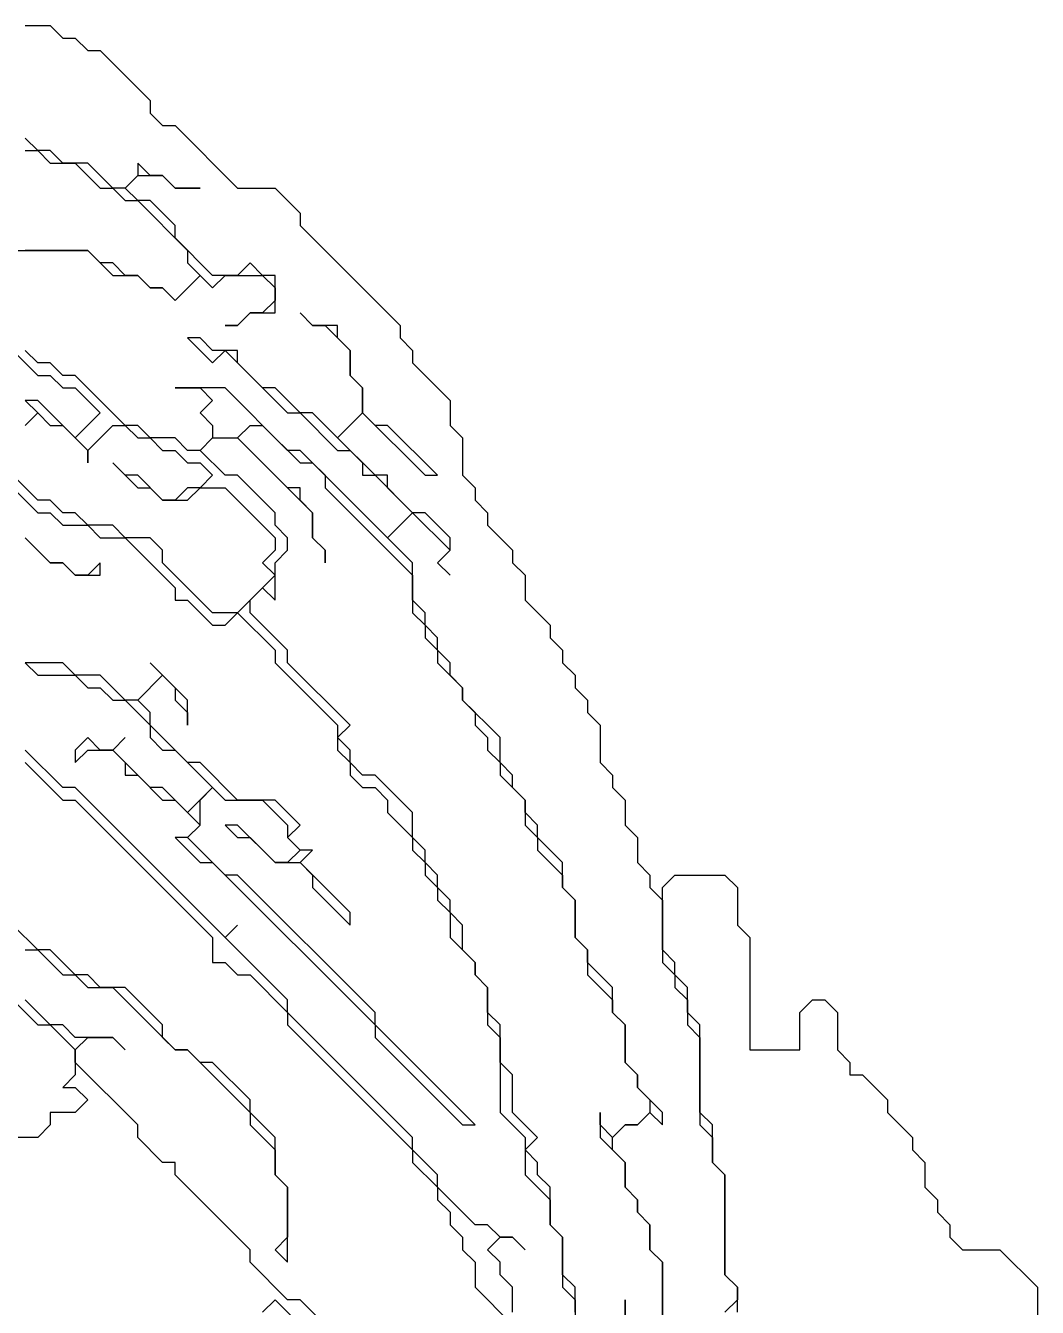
# Model space of a CAD drawing. Header units: metres. Extents: x 0 to 100, y 0 to 141.
# Drawn here: x 67.551 to 69.575, y 85.11 to 87.675 of the extents above; entities that cross this region are included whole.
import ezdxf

# ---------------------------------------------------------------- set-up
doc = ezdxf.new("R2010")
doc.units = ezdxf.units.M

msp = doc.modelspace()

# ---------------------------------------------------------------- linework, layer by layer
for points in [[(67.55, 87.675), (67.6, 87.675), (67.625, 87.65), (67.65, 87.65), (67.675, 87.625), (67.7, 87.625), (67.8, 87.525), (67.8, 87.5), (67.825, 87.475), (67.85, 87.475), (67.975, 87.35), (68.05, 87.35), (68.1, 87.3), (68.1, 87.275), (68.3, 87.075), (68.3, 87.05), (68.325, 87.025), (68.325, 87), (68.4, 86.925), (68.4, 86.875), (68.425, 86.85), (68.425, 86.775), (68.45, 86.75), (68.45, 86.725), (68.475, 86.7), (68.475, 86.675), (68.525, 86.625), (68.525, 86.6), (68.55, 86.575), (68.55, 86.525), (68.6, 86.475), (68.6, 86.45), (68.625, 86.425), (68.625, 86.4), (68.65, 86.375), (68.65, 86.35), (68.675, 86.325), (68.675, 86.3), (68.7, 86.275), (68.7, 86.2), (68.725, 86.175), (68.725, 86.15), (68.75, 86.125), (68.75, 86.075), (68.775, 86.05), (68.775, 86), (68.8, 85.975), (68.8, 85.95), (68.825, 85.925), (68.825, 85.8), (68.85, 85.775), (68.85, 85.75), (68.875, 85.725), (68.875, 85.675), (68.9, 85.65), (68.9, 85.475), (68.925, 85.45), (68.925, 85.4), (68.95, 85.375), (68.95, 85.175), (68.975, 85.15), (68.975, 85.125), (68.95, 85.1)], [(67.525, 87.225), (67.675, 87.225), (67.725, 87.175), (67.775, 87.175), (67.8, 87.15), (67.825, 87.15), (67.85, 87.125), (67.9, 87.175), (67.925, 87.15), (67.95, 87.175), (68.025, 87.175), (68.05, 87.15), (68.05, 87.125), (68.025, 87.1), (68, 87.1), (67.975, 87.075), (67.95, 87.075), (67.975, 87.075), (68, 87.1), (68.05, 87.1), (68.05, 87.175), (68.025, 87.175), (68, 87.2), (67.975, 87.175), (67.925, 87.175), (67.85, 87.25), (67.85, 87.275), (67.8, 87.325), (67.775, 87.325), (67.75, 87.35), (67.775, 87.375), (67.825, 87.375), (67.85, 87.35), (67.9, 87.35), (67.85, 87.35), (67.825, 87.375), (67.8, 87.375), (67.775, 87.4), (67.775, 87.375), (67.75, 87.35), (67.725, 87.35), (67.675, 87.4), (67.625, 87.4), (67.6, 87.425), (67.575, 87.425), (67.55, 87.45)], [(67.55, 87.425), (67.575, 87.425), (67.6, 87.4), (67.65, 87.4), (67.7, 87.35), (67.725, 87.35), (67.75, 87.325), (67.775, 87.325), (67.875, 87.225), (67.875, 87.2), (67.9, 87.175), (67.85, 87.125), (67.825, 87.15), (67.8, 87.15), (67.775, 87.175), (67.75, 87.175), (67.725, 87.2), (67.7, 87.2), (67.675, 87.225), (67.55, 87.225)], [(68.825, 84.65), (68.825, 85.2), (68.8, 85.225), (68.8, 85.275), (68.775, 85.3), (68.775, 85.325), (68.75, 85.35), (68.75, 85.4), (68.725, 85.425), (68.725, 85.45), (68.75, 85.475), (68.775, 85.475), (68.8, 85.5), (68.825, 85.475), (68.825, 85.5), (68.775, 85.55), (68.775, 85.575), (68.75, 85.6), (68.75, 85.675), (68.725, 85.7), (68.725, 85.75), (68.675, 85.8), (68.675, 85.825), (68.65, 85.85), (68.65, 85.925), (68.625, 85.95), (68.625, 86), (68.575, 86.05), (68.575, 86.075), (68.55, 86.1), (68.55, 86.125), (68.525, 86.15), (68.525, 86.175), (68.5, 86.2), (68.5, 86.25), (68.425, 86.325), (68.425, 86.35), (68.4, 86.375), (68.4, 86.4), (68.375, 86.425), (68.375, 86.45), (68.35, 86.475), (68.35, 86.5), (68.325, 86.525), (68.325, 86.6), (68.275, 86.65), (68.325, 86.7), (68.4, 86.625), (68.375, 86.6), (68.4, 86.575), (68.375, 86.6), (68.4, 86.625), (68.4, 86.65), (68.35, 86.7), (68.325, 86.7), (68.275, 86.75), (68.275, 86.775), (68.25, 86.775), (68.175, 86.85), (68.225, 86.9), (68.35, 86.775), (68.375, 86.775), (68.275, 86.875), (68.25, 86.875), (68.225, 86.9), (68.225, 86.95), (68.2, 86.975), (68.2, 87.025), (68.175, 87.05), (68.175, 87.075), (68.125, 87.075), (68.1, 87.1), (68.125, 87.075), (68.15, 87.075), (68.2, 87.025), (68.2, 86.975), (68.225, 86.95), (68.225, 86.9), (68.175, 86.85), (68.125, 86.9), (68.1, 86.9), (68.05, 86.95), (68.025, 86.95), (67.975, 87), (67.975, 87.025), (67.925, 87.025), (67.9, 87.05), (67.875, 87.05), (67.925, 87), (67.95, 87.025), (68.075, 86.9), (68.1, 86.9), (68.175, 86.825), (68.2, 86.825), (68.225, 86.8), (68.225, 86.775), (68.25, 86.775), (68.325, 86.7), (68.275, 86.65), (68.1, 86.825), (68.075, 86.825), (67.95, 86.95), (67.85, 86.95), (67.9, 86.95), (67.925, 86.925), (67.9, 86.9), (67.925, 86.875), (67.925, 86.85), (67.9, 86.825), (67.875, 86.825), (67.85, 86.85), (67.8, 86.85), (67.775, 86.875), (67.75, 86.875), (67.65, 86.975), (67.625, 86.975), (67.6, 87), (67.575, 87), (67.55, 87.025)], [(67.525, 87.025), (67.575, 86.975), (67.6, 86.975), (67.625, 86.95), (67.65, 86.95), (67.7, 86.9), (67.65, 86.85), (67.575, 86.925), (67.55, 86.925)], [(67.55, 86.925), (67.575, 86.9), (67.55, 86.875)], [(67.55, 86.875), (67.575, 86.9), (67.6, 86.875), (67.625, 86.875), (67.675, 86.825), (67.675, 86.8), (67.675, 86.825), (67.725, 86.875), (67.75, 86.875), (67.775, 86.85), (67.8, 86.85), (67.825, 86.825), (67.85, 86.825), (67.875, 86.8), (67.9, 86.8), (67.925, 86.775), (67.9, 86.75), (67.875, 86.75), (67.85, 86.725), (67.825, 86.725), (67.775, 86.775), (67.75, 86.775), (67.725, 86.8), (67.775, 86.75), (67.8, 86.75), (67.825, 86.725), (67.875, 86.725), (67.9, 86.75), (67.95, 86.75), (68.05, 86.65), (68.05, 86.625), (68.025, 86.6), (68.05, 86.575), (67.975, 86.5), (67.925, 86.5), (67.825, 86.6), (67.825, 86.625), (67.8, 86.65), (67.75, 86.65), (67.725, 86.675), (67.675, 86.675), (67.65, 86.7), (67.625, 86.7), (67.6, 86.725), (67.575, 86.725), (67.525, 86.775)], [(68.65, 85.1), (68.65, 85.15), (68.625, 85.175), (68.625, 85.25), (68.6, 85.275), (68.6, 85.35), (68.575, 85.375), (68.575, 85.4), (68.55, 85.425), (68.575, 85.45), (68.525, 85.5), (68.525, 85.575), (68.5, 85.6), (68.5, 85.675), (68.475, 85.7), (68.475, 85.75), (68.45, 85.775), (68.45, 85.8), (68.425, 85.825), (68.425, 85.875), (68.4, 85.9), (68.4, 85.925), (68.375, 85.95), (68.375, 85.975), (68.35, 86), (68.35, 86.025), (68.325, 86.05), (68.325, 86.1), (68.25, 86.175), (68.225, 86.175), (68.2, 86.2), (68.2, 86.225), (68.175, 86.25), (68.2, 86.275), (68.075, 86.4), (68.075, 86.425), (68, 86.5), (68, 86.525), (68.025, 86.55), (68.05, 86.525), (68.05, 86.6), (68.075, 86.625), (68.075, 86.65), (68.05, 86.675), (68.05, 86.7), (67.975, 86.775), (67.95, 86.775), (67.9, 86.825), (67.925, 86.85), (67.975, 86.85), (68.125, 86.7), (68.125, 86.65), (68.15, 86.625), (68.15, 86.6), (68.15, 86.625), (68.125, 86.65), (68.125, 86.7), (68.1, 86.725), (68.1, 86.75), (68.075, 86.75), (67.975, 86.85), (68, 86.875), (68.025, 86.875), (68.1, 86.8), (68.125, 86.8), (68.15, 86.775), (68.15, 86.75), (68.325, 86.575), (68.325, 86.5), (68.35, 86.475), (68.35, 86.45), (68.375, 86.425), (68.375, 86.4), (68.425, 86.35), (68.425, 86.325), (68.45, 86.3), (68.45, 86.275), (68.475, 86.25), (68.475, 86.225), (68.5, 86.2), (68.5, 86.175), (68.55, 86.125), (68.55, 86.075), (68.575, 86.05), (68.575, 86.025), (68.625, 85.975), (68.625, 85.95), (68.65, 85.925), (68.65, 85.85), (68.675, 85.825), (68.675, 85.775), (68.725, 85.725), (68.725, 85.7), (68.75, 85.675), (68.75, 85.6), (68.775, 85.575), (68.775, 85.55), (68.8, 85.525), (68.8, 85.5), (68.775, 85.475), (68.75, 85.475), (68.725, 85.45), (68.7, 85.475), (68.7, 85.5), (68.7, 85.45), (68.75, 85.4), (68.75, 85.35), (68.775, 85.325), (68.775, 85.3), (68.8, 85.275), (68.8, 85.225), (68.825, 85.2), (68.825, 84.575)], [(67.525, 86.75), (67.575, 86.7), (67.6, 86.7), (67.625, 86.675), (67.675, 86.675), (67.7, 86.65), (67.75, 86.65), (67.85, 86.55), (67.85, 86.525), (67.875, 86.525), (67.925, 86.475), (67.95, 86.475), (67.975, 86.5), (68.05, 86.425), (68.05, 86.4), (68.175, 86.275), (68.175, 86.225), (68.2, 86.2), (68.2, 86.175), (68.225, 86.15), (68.25, 86.15), (68.275, 86.125), (68.275, 86.1), (68.325, 86.05), (68.325, 86.025), (68.35, 86), (68.35, 85.975), (68.375, 85.95), (68.375, 85.925), (68.4, 85.9), (68.4, 85.85), (68.45, 85.8), (68.45, 85.775), (68.475, 85.75), (68.475, 85.675), (68.5, 85.65), (68.5, 85.5), (68.55, 85.45), (68.55, 85.375), (68.6, 85.325), (68.6, 85.275), (68.625, 85.25), (68.625, 85.15), (68.65, 85.125), (68.65, 84.85)], [(67.55, 86.65), (67.6, 86.6), (67.625, 86.6), (67.65, 86.575), (67.7, 86.575), (67.7, 86.6), (67.675, 86.575), (67.65, 86.575), (67.625, 86.6), (67.6, 86.6), (67.55, 86.65)], [(67.55, 86.4), (67.575, 86.375), (67.65, 86.375), (67.675, 86.35), (67.7, 86.35), (67.725, 86.325), (67.75, 86.325), (67.8, 86.275), (67.8, 86.25), (67.825, 86.225), (67.85, 86.225), (67.925, 86.15), (67.875, 86.1), (67.825, 86.15), (67.8, 86.15), (67.725, 86.225), (67.75, 86.25), (67.725, 86.225), (67.7, 86.225), (67.675, 86.25), (67.65, 86.225), (67.65, 86.2), (67.675, 86.225), (67.725, 86.225), (67.75, 86.2), (67.75, 86.175), (67.775, 86.175), (67.825, 86.125), (67.85, 86.125), (67.9, 86.075), (67.875, 86.05), (67.85, 86.05), (67.9, 86), (67.925, 86), (68.25, 85.675), (68.25, 85.65), (68.425, 85.475), (68.45, 85.475), (68.25, 85.675), (68.25, 85.7), (67.975, 85.975), (67.95, 85.975), (67.875, 86.05), (67.9, 86.075), (67.9, 86.125), (67.925, 86.15), (67.95, 86.125), (68.025, 86.125), (68.075, 86.075), (68.075, 86.05), (68.1, 86.025), (68.075, 86), (68.05, 86), (67.975, 86.075), (67.95, 86.075), (67.975, 86.05), (68, 86.05), (68.05, 86), (68.1, 86), (68.125, 85.975), (68.125, 85.95), (68.2, 85.875), (68.2, 85.9), (68.1, 86), (68.125, 86.025), (68.1, 86.025), (68.075, 86.05), (68.1, 86.075), (68.05, 86.125), (67.975, 86.125), (67.9, 86.2), (67.875, 86.2), (67.8, 86.275), (67.8, 86.3), (67.775, 86.325), (67.825, 86.375), (67.85, 86.35), (67.85, 86.325), (67.875, 86.3), (67.875, 86.275), (67.875, 86.325), (67.8, 86.4), (67.825, 86.375), (67.775, 86.325), (67.75, 86.325), (67.7, 86.375), (67.65, 86.375), (67.625, 86.4), (67.55, 86.4)], [(68.525, 85.1), (68.525, 85.15), (68.5, 85.175), (68.5, 85.2), (68.475, 85.225), (68.5, 85.25), (68.525, 85.25), (68.55, 85.225), (68.525, 85.25), (68.5, 85.25), (68.475, 85.275), (68.45, 85.275), (68.375, 85.35), (68.375, 85.375), (68.325, 85.425), (68.325, 85.45), (68.075, 85.7), (68.075, 85.725), (67.95, 85.85), (67.975, 85.875), (67.95, 85.85), (67.65, 86.15), (67.625, 86.15), (67.55, 86.225)], [(67.55, 86.2), (67.625, 86.125), (67.65, 86.125), (67.925, 85.85), (67.925, 85.8), (67.95, 85.8), (67.975, 85.775), (68, 85.775), (68.075, 85.7), (68.075, 85.675), (68.325, 85.425), (68.325, 85.4), (68.375, 85.35), (68.375, 85.325), (68.4, 85.3), (68.4, 85.275), (68.425, 85.25), (68.425, 85.225), (68.45, 85.2), (68.45, 85.15), (68.525, 85.075)], [(68.975, 85.1), (68.975, 85.15), (68.95, 85.175), (68.95, 85.375), (68.925, 85.4), (68.925, 85.475), (68.9, 85.5), (68.9, 85.675), (68.875, 85.7), (68.875, 85.75), (68.85, 85.775), (68.85, 85.8), (68.825, 85.825), (68.825, 85.95), (68.85, 85.975), (68.95, 85.975), (68.975, 85.95), (68.975, 85.875), (69, 85.85), (69, 85.625), (69.1, 85.625), (69.1, 85.7), (69.125, 85.725), (69.15, 85.725), (69.175, 85.7), (69.175, 85.625), (69.2, 85.6), (69.2, 85.575), (69.225, 85.575), (69.275, 85.525), (69.275, 85.5), (69.325, 85.45), (69.325, 85.425), (69.35, 85.4), (69.35, 85.35), (69.375, 85.325), (69.375, 85.3), (69.4, 85.275), (69.4, 85.25), (69.425, 85.225), (69.5, 85.225), (69.575, 85.15), (69.575, 85.05)], [(67.55, 85.825), (67.575, 85.825), (67.625, 85.775), (67.65, 85.775), (67.675, 85.75), (67.725, 85.75), (67.85, 85.625), (67.875, 85.625), (68, 85.5), (68, 85.475), (68.05, 85.425), (68.05, 85.375), (68.075, 85.35), (68.075, 85.25), (68.05, 85.225), (68.075, 85.2), (68.075, 85.35), (68.05, 85.375), (68.05, 85.45), (68, 85.5), (68, 85.525), (67.925, 85.6), (67.9, 85.6), (67.875, 85.625), (67.85, 85.625), (67.825, 85.65), (67.825, 85.675), (67.75, 85.75), (67.7, 85.75), (67.675, 85.775), (67.65, 85.775), (67.6, 85.825), (67.575, 85.825), (67.525, 85.875)], [(67.475, 85.775), (67.575, 85.675), (67.6, 85.675), (67.65, 85.625), (67.65, 85.575), (67.625, 85.55), (67.65, 85.55), (67.675, 85.525), (67.65, 85.5), (67.6, 85.5), (67.6, 85.475), (67.575, 85.45), (67.525, 85.45)], [(68.15, 85.075), (68.1, 85.125), (68.075, 85.125), (68, 85.2), (68, 85.225), (67.85, 85.375), (67.85, 85.4), (67.825, 85.4), (67.775, 85.45), (67.775, 85.475), (67.65, 85.6), (67.65, 85.625), (67.675, 85.65), (67.725, 85.65), (67.75, 85.625), (67.725, 85.65), (67.65, 85.65), (67.625, 85.675), (67.6, 85.675), (67.55, 85.725)], [(68.025, 85.1), (68.05, 85.125), (68.175, 85)], [(68.75, 85.05), (68.75, 85.125), (68.75, 85.05)]]:
    msp.add_lwpolyline(points)

doc.saveas('drawing.dxf')
